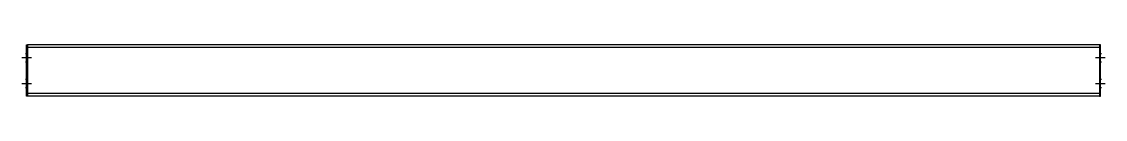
# Model space of a CAD drawing. Header units: millimetres. Extents: x 49626 to 55948, y 43700 to 44000.
import ezdxf

# ---------------------------------------------------------------- set-up
doc = ezdxf.new("R2010")
doc.units = ezdxf.units.MM
doc.header["$LTSCALE"] = 300
doc.header["$MEASUREMENT"] = 0

msp = doc.modelspace()

# ---------------------------------------------------------------- linework, layer by layer
for p, q in [((55913.3, 44000), (49660.3, 44000)), ((55913.3, 43984.9), (49660.3, 43984.9)), ((55913.3, 43715.1), (49660.3, 43715.1)), ((55913.3, 43700), (49660.3, 43700))]:
    msp.add_line(p, q)
at = {"color": 2}
for p, q in [((49648.3, 43950), (49660.3, 43950)), ((55913.3, 43950), (55925.3, 43950)), ((49648.3, 43900), (49660.3, 43900)), ((55913.3, 43900), (55925.3, 43900)), ((49648.3, 43800), (49660.3, 43800)), ((49648.3, 43750), (49660.3, 43750)), ((55913.3, 43800), (55925.3, 43800)), ((55913.3, 43750), (55925.3, 43750))]:
    msp.add_line(p, q, dxfattribs=at)
at = {"color": 1}
for p, q in [((49625.9, 43925), (49682.7, 43925)), ((55890.9, 43925), (55947.7, 43925)), ((49625.9, 43775), (49682.7, 43775)), ((55890.9, 43775), (55947.7, 43775))]:
    msp.add_line(p, q, dxfattribs=at)
for points in [[(49654.3, 44000), (49660.3, 44000), (49660.3, 43700), (49654.3, 43700)], [(55919.3, 44000), (55913.3, 44000), (55913.3, 43700), (55919.3, 43700)]]:
    msp.add_lwpolyline(points, close=True)

doc.saveas('drawing.dxf')
